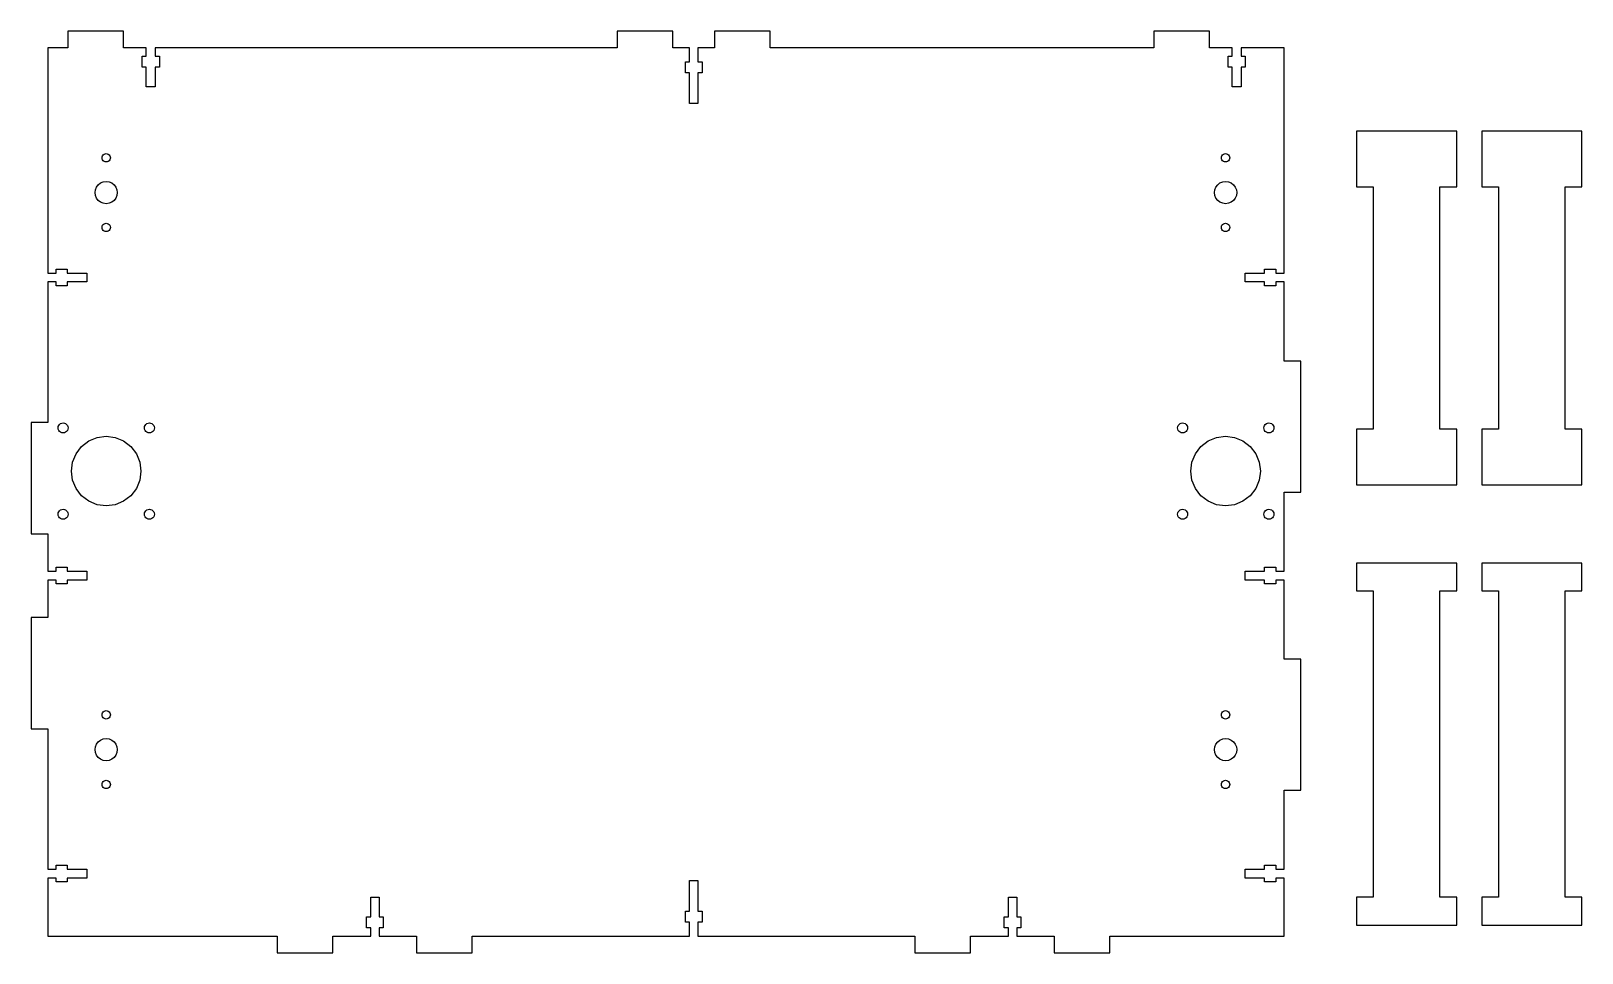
# Model space of a CAD drawing. Header units: metres. Extents: x 640 to 2715, y 0 to 914.
# Drawn here: x 1139 to 1696, y 0 to 331 of the extents above; entities that cross this region are included whole.
import ezdxf

# ---------------------------------------------------------------- set-up
doc = ezdxf.new("R2010")
doc.units = ezdxf.units.M

msp = doc.modelspace()

# ---------------------------------------------------------------- linework, layer by layer
at = {"layer": 'Layer0'}
for points in [[(1588.52, 30.1, 0), (1588.52, 40.9, 0), (1588.52, 58.5, 0), (1594.52, 58.5, 0), (1594.52, 105.5, 0), (1588.52, 105.5, 0), (1588.52, 123.1, 0), (1588.52, 133.9, 0), (1585.52, 133.9, 0), (1585.52, 132.5, 0), (1581.52, 132.5, 0), (1581.52, 133.9, 0), (1574.52, 133.9, 0), (1574.52, 137.1, 0), (1581.52, 137.1, 0), (1581.52, 138.5, 0), (1585.52, 138.5, 0), (1585.52, 137.1, 0), (1588.52, 137.1, 0), (1588.52, 147.9, 0), (1588.52, 165.5, 0), (1594.52, 165.5, 0), (1594.52, 212.5, 0), (1588.52, 212.5, 0), (1588.52, 230.1, 0), (1588.52, 240.9, 0), (1585.52, 240.9, 0), (1585.52, 239.5, 0), (1581.52, 239.5, 0), (1581.52, 240.9, 0), (1574.52, 240.9, 0), (1574.52, 244.1, 0), (1581.52, 244.1, 0), (1581.52, 245.5, 0), (1585.52, 245.5, 0), (1585.52, 244.1, 0), (1588.52, 244.1, 0), (1588.52, 254.9, 0), (1588.52, 325, 0), (1581.32, 325, 0), (1573.12, 325, 0), (1573.12, 322, 0), (1574.62, 322, 0), (1574.62, 318, 0), (1573.12, 318, 0), (1573.12, 311, 0), (1569.92, 311, 0), (1569.92, 318, 0), (1568.42, 318, 0), (1568.42, 322, 0), (1569.92, 322, 0), (1569.92, 325, 0), (1561.72, 325, 0), (1561.72, 331, 0), (1541.72, 331, 0), (1541.72, 325, 0), (1404.02, 325, 0), (1404.02, 331, 0), (1384.02, 331, 0), (1384.02, 325, 0), (1378.02, 325, 0), (1378.02, 320, 0), (1379.52, 320, 0), (1379.52, 316, 0), (1378.02, 316, 0), (1378.02, 305, 0), (1375.02, 305, 0), (1375.02, 316, 0), (1373.52, 316, 0), (1373.52, 320, 0), (1375.02, 320, 0), (1375.02, 325, 0), (1369.02, 325, 0), (1369.02, 331, 0), (1349.02, 331, 0), (1349.02, 325, 0), (1191.32, 325, 0), (1183.12, 325, 0), (1183.12, 322, 0), (1184.62, 322, 0), (1184.62, 318, 0), (1183.12, 318, 0), (1183.12, 311, 0), (1179.92, 311, 0), (1179.92, 318, 0), (1178.42, 318, 0), (1178.42, 322, 0), (1179.92, 322, 0), (1179.92, 325, 0), (1171.72, 325, 0), (1171.72, 331, 0), (1151.72, 331, 0), (1151.72, 325, 0), (1144.52, 325, 0), (1144.52, 244.1, 0), (1147.52, 244.1, 0), (1147.52, 245.5, 0), (1151.52, 245.5, 0), (1151.52, 244.1, 0), (1158.52, 244.1, 0), (1158.52, 240.9, 0), (1151.52, 240.9, 0), (1151.52, 239.5, 0), (1147.52, 239.5, 0), (1147.52, 240.9, 0), (1144.52, 240.9, 0), (1144.52, 190.5, 0), (1138.52, 190.5, 0), (1138.52, 150.5, 0), (1144.52, 150.5, 0), (1144.52, 137.1, 0), (1147.52, 137.1, 0), (1147.52, 138.5, 0), (1151.52, 138.5, 0), (1151.52, 137.1, 0), (1158.52, 137.1, 0), (1158.52, 133.9, 0), (1151.52, 133.9, 0), (1151.52, 132.5, 0), (1147.52, 132.5, 0), (1147.52, 133.9, 0), (1144.52, 133.9, 0), (1144.52, 120.5, 0), (1138.52, 120.5, 0), (1138.52, 80.5, 0), (1144.52, 80.5, 0), (1144.52, 30.1, 0), (1147.52, 30.1, 0), (1147.52, 31.5, 0), (1151.52, 31.5, 0), (1151.52, 30.1, 0), (1158.52, 30.1, 0), (1158.52, 26.9, 0), (1151.52, 26.9, 0), (1151.52, 25.5, 0), (1147.52, 25.5, 0), (1147.52, 26.9, 0), (1144.52, 26.9, 0), (1144.52, 6, 0), (1226.92, 6, 0), (1226.92, 0, 0), (1246.92, 0, 0), (1246.92, 6, 0), (1260.52, 6, 0), (1260.52, 9, 0), (1259.02, 9, 0), (1259.02, 13, 0), (1260.52, 13, 0), (1260.52, 20, 0), (1263.52, 20, 0), (1263.52, 13, 0), (1265.02, 13, 0), (1265.02, 9, 0), (1263.52, 9, 0), (1263.52, 6, 0), (1276.92, 6, 0), (1276.92, 0, 0), (1296.92, 0, 0), (1296.92, 6, 0), (1375.02, 6, 0), (1375.02, 11, 0), (1373.52, 11, 0), (1373.52, 15, 0), (1375.02, 15, 0), (1375.02, 26, 0), (1378.02, 26, 0), (1378.02, 15, 0), (1379.52, 15, 0), (1379.52, 11, 0), (1378.02, 11, 0), (1378.02, 6, 0), (1455.92, 6, 0), (1455.92, 0, 0), (1475.92, 0, 0), (1475.92, 6, 0), (1489.52, 6, 0), (1489.52, 9, 0), (1488.02, 9, 0), (1488.02, 13, 0), (1489.52, 13, 0), (1489.52, 20, 0), (1492.52, 20, 0), (1492.52, 13, 0), (1494.02, 13, 0), (1494.02, 9, 0), (1492.52, 9, 0), (1492.52, 6, 0), (1505.92, 6, 0), (1505.92, 0, 0), (1525.92, 0, 0), (1525.92, 6, 0), (1588.52, 6, 0), (1588.52, 16.1, 0), (1588.52, 26.9, 0), (1585.52, 26.9, 0), (1585.52, 25.5, 0), (1581.52, 25.5, 0), (1581.52, 26.9, 0), (1574.52, 26.9, 0), (1574.52, 30.1, 0), (1581.52, 30.1, 0), (1581.52, 31.5, 0), (1585.52, 31.5, 0), (1585.52, 30.1, 0), (1588.52, 30.1, 0)], [(1650.52, 295.1, 0), (1614.52, 295.1, 0), (1614.52, 275.1, 0), (1620.52, 275.1, 0), (1620.52, 188.1, 0), (1614.52, 188.1, 0), (1614.52, 168.1, 0), (1650.52, 168.1, 0), (1650.52, 188.1, 0), (1644.52, 188.1, 0), (1644.52, 275.1, 0), (1650.52, 275.1, 0), (1650.52, 295.1, 0)], [(1695.52, 295.1, 0), (1659.52, 295.1, 0), (1659.52, 275.1, 0), (1665.52, 275.1, 0), (1665.52, 188.1, 0), (1659.52, 188.1, 0), (1659.52, 168.1, 0), (1695.52, 168.1, 0), (1695.52, 188.1, 0), (1689.52, 188.1, 0), (1689.52, 275.1, 0), (1695.52, 275.1, 0), (1695.52, 295.1, 0)], [(1164.07, 285.11, 0), (1164.02, 285.5, 0), (1164.07, 285.89, 0), (1164.22, 286.25, 0), (1164.46, 286.56, 0), (1164.77, 286.8, 0), (1165.13, 286.95, 0), (1165.52, 287, 0), (1165.91, 286.95, 0), (1166.27, 286.8, 0), (1166.58, 286.56, 0), (1166.82, 286.25, 0), (1166.97, 285.89, 0), (1167.02, 285.5, 0), (1166.97, 285.11, 0), (1166.82, 284.75, 0), (1166.58, 284.44, 0), (1166.27, 284.2, 0), (1165.91, 284.05, 0), (1165.52, 284, 0), (1165.13, 284.05, 0), (1164.77, 284.2, 0), (1164.46, 284.44, 0), (1164.22, 284.75, 0), (1164.07, 285.11, 0)], [(1567.91, 286.95, 0), (1568.27, 286.8, 0), (1568.58, 286.56, 0), (1568.82, 286.25, 0), (1568.97, 285.89, 0), (1569.02, 285.5, 0), (1568.97, 285.11, 0), (1568.82, 284.75, 0), (1568.58, 284.44, 0), (1568.27, 284.2, 0), (1567.91, 284.05, 0), (1567.52, 284, 0), (1567.13, 284.05, 0), (1566.77, 284.2, 0), (1566.46, 284.44, 0), (1566.22, 284.75, 0), (1566.07, 285.11, 0), (1566.02, 285.5, 0), (1566.07, 285.89, 0), (1566.22, 286.25, 0), (1566.46, 286.56, 0), (1566.77, 286.8, 0), (1567.13, 286.95, 0), (1567.52, 287, 0), (1567.91, 286.95, 0)], [(1161.66, 271.96, 0), (1161.52, 273, 0), (1161.66, 274.04, 0), (1162.06, 275, 0), (1162.69, 275.83, 0), (1163.52, 276.46, 0), (1164.49, 276.86, 0), (1165.52, 277, 0), (1166.56, 276.86, 0), (1167.52, 276.46, 0), (1168.35, 275.83, 0), (1168.99, 275, 0), (1169.39, 274.04, 0), (1169.52, 273, 0), (1169.39, 271.96, 0), (1168.99, 271, 0), (1168.35, 270.17, 0), (1167.52, 269.54, 0), (1166.56, 269.14, 0), (1165.52, 269, 0), (1164.49, 269.14, 0), (1163.52, 269.54, 0), (1162.69, 270.17, 0), (1162.06, 271, 0), (1161.66, 271.96, 0)], [(1568.56, 276.86, 0), (1569.52, 276.46, 0), (1570.35, 275.83, 0), (1570.99, 275, 0), (1571.39, 274.04, 0), (1571.52, 273, 0), (1571.39, 271.96, 0), (1570.99, 271, 0), (1570.35, 270.17, 0), (1569.52, 269.54, 0), (1568.56, 269.14, 0), (1567.52, 269, 0), (1566.49, 269.14, 0), (1565.52, 269.54, 0), (1564.69, 270.17, 0), (1564.06, 271, 0), (1563.66, 271.96, 0), (1563.52, 273, 0), (1563.66, 274.04, 0), (1564.06, 275, 0), (1564.69, 275.83, 0), (1565.52, 276.46, 0), (1566.49, 276.86, 0), (1567.52, 277, 0), (1568.56, 276.86, 0)], [(1164.07, 260.11, 0), (1164.02, 260.5, 0), (1164.07, 260.89, 0), (1164.22, 261.25, 0), (1164.46, 261.56, 0), (1164.77, 261.8, 0), (1165.13, 261.95, 0), (1165.52, 262, 0), (1165.91, 261.95, 0), (1166.27, 261.8, 0), (1166.58, 261.56, 0), (1166.82, 261.25, 0), (1166.97, 260.89, 0), (1167.02, 260.5, 0), (1166.97, 260.11, 0), (1166.82, 259.75, 0), (1166.58, 259.44, 0), (1166.27, 259.2, 0), (1165.91, 259.05, 0), (1165.52, 259, 0), (1165.13, 259.05, 0), (1164.77, 259.2, 0), (1164.46, 259.44, 0), (1164.22, 259.75, 0), (1164.07, 260.11, 0)], [(1566.07, 260.11, 0), (1566.02, 260.5, 0), (1566.07, 260.89, 0), (1566.22, 261.25, 0), (1566.46, 261.56, 0), (1566.77, 261.8, 0), (1567.13, 261.95, 0), (1567.52, 262, 0), (1567.91, 261.95, 0), (1568.27, 261.8, 0), (1568.58, 261.56, 0), (1568.82, 261.25, 0), (1568.97, 260.89, 0), (1569.02, 260.5, 0), (1568.97, 260.11, 0), (1568.82, 259.75, 0), (1568.58, 259.44, 0), (1568.27, 259.2, 0), (1567.91, 259.05, 0), (1567.52, 259, 0), (1567.13, 259.05, 0), (1566.77, 259.2, 0), (1566.46, 259.44, 0), (1566.22, 259.75, 0), (1566.07, 260.11, 0)], [(1148.28, 188.03, 0), (1148.22, 188.5, 0), (1148.28, 188.97, 0), (1148.46, 189.4, 0), (1148.75, 189.77, 0), (1149.12, 190.06, 0), (1149.56, 190.24, 0), (1150.02, 190.3, 0), (1150.49, 190.24, 0), (1150.92, 190.06, 0), (1151.3, 189.77, 0), (1151.58, 189.4, 0), (1151.76, 188.97, 0), (1151.82, 188.5, 0), (1151.76, 188.03, 0), (1151.58, 187.6, 0), (1151.3, 187.23, 0), (1150.92, 186.94, 0), (1150.49, 186.76, 0), (1150.02, 186.7, 0), (1149.56, 186.76, 0), (1149.12, 186.94, 0), (1148.75, 187.23, 0), (1148.46, 187.6, 0), (1148.28, 188.03, 0)], [(1179.75, 189.77, 0), (1180.12, 190.06, 0), (1180.56, 190.24, 0), (1181.02, 190.3, 0), (1181.49, 190.24, 0), (1181.92, 190.06, 0), (1182.3, 189.77, 0), (1182.58, 189.4, 0), (1182.76, 188.97, 0), (1182.82, 188.5, 0), (1182.76, 188.03, 0), (1182.58, 187.6, 0), (1182.3, 187.23, 0), (1181.92, 186.94, 0), (1181.49, 186.76, 0), (1181.02, 186.7, 0), (1180.56, 186.76, 0), (1180.12, 186.94, 0), (1179.75, 187.23, 0), (1179.46, 187.6, 0), (1179.28, 188.03, 0), (1179.22, 188.5, 0), (1179.28, 188.97, 0), (1179.46, 189.4, 0), (1179.75, 189.77, 0)], [(1550.33, 188.03, 0), (1550.27, 188.5, 0), (1550.33, 188.97, 0), (1550.51, 189.4, 0), (1550.8, 189.77, 0), (1551.17, 190.06, 0), (1551.61, 190.24, 0), (1552.07, 190.3, 0), (1552.54, 190.24, 0), (1552.97, 190.06, 0), (1553.34, 189.77, 0), (1553.63, 189.4, 0), (1553.81, 188.97, 0), (1553.87, 188.5, 0), (1553.81, 188.03, 0), (1553.63, 187.6, 0), (1553.34, 187.23, 0), (1552.97, 186.94, 0), (1552.54, 186.76, 0), (1552.07, 186.7, 0), (1551.61, 186.76, 0), (1551.17, 186.94, 0), (1550.8, 187.23, 0), (1550.51, 187.6, 0), (1550.33, 188.03, 0)], [(1581.51, 189.4, 0), (1581.8, 189.77, 0), (1582.17, 190.06, 0), (1582.61, 190.24, 0), (1583.07, 190.3, 0), (1583.54, 190.24, 0), (1583.97, 190.06, 0), (1584.34, 189.77, 0), (1584.63, 189.4, 0), (1584.81, 188.97, 0), (1584.87, 188.5, 0), (1584.81, 188.03, 0), (1584.63, 187.6, 0), (1584.34, 187.23, 0), (1583.97, 186.94, 0), (1583.54, 186.76, 0), (1583.07, 186.7, 0), (1582.61, 186.76, 0), (1582.17, 186.94, 0), (1581.8, 187.23, 0), (1581.51, 187.6, 0), (1581.33, 188.03, 0), (1581.27, 188.5, 0), (1581.33, 188.97, 0), (1581.51, 189.4, 0)], [(1162.29, 160.93, 0), (1159.27, 162.17, 0), (1156.68, 164.16, 0), (1154.7, 166.75, 0), (1153.45, 169.76, 0), (1153.02, 173, 0), (1153.45, 176.24, 0), (1154.7, 179.25, 0), (1156.68, 181.84, 0), (1159.27, 183.83, 0), (1162.29, 185.07, 0), (1165.52, 185.5, 0), (1168.76, 185.07, 0), (1171.77, 183.83, 0), (1174.36, 181.84, 0), (1176.35, 179.25, 0), (1177.6, 176.24, 0), (1178.02, 173, 0), (1177.6, 169.76, 0), (1176.35, 166.75, 0), (1174.36, 164.16, 0), (1171.77, 162.17, 0), (1168.76, 160.93, 0), (1165.52, 160.5, 0), (1162.29, 160.93, 0)], [(1570.76, 185.07, 0), (1573.77, 183.83, 0), (1576.36, 181.84, 0), (1578.35, 179.25, 0), (1579.6, 176.24, 0), (1580.02, 173, 0), (1579.6, 169.76, 0), (1578.35, 166.75, 0), (1576.36, 164.16, 0), (1573.77, 162.17, 0), (1570.76, 160.93, 0), (1567.52, 160.5, 0), (1564.29, 160.93, 0), (1561.27, 162.17, 0), (1558.68, 164.16, 0), (1556.7, 166.75, 0), (1555.45, 169.76, 0), (1555.02, 173, 0), (1555.45, 176.24, 0), (1556.7, 179.25, 0), (1558.68, 181.84, 0), (1561.27, 183.83, 0), (1564.29, 185.07, 0), (1567.52, 185.5, 0), (1570.76, 185.07, 0)], [(1151.76, 157.03, 0), (1151.58, 156.6, 0), (1151.3, 156.23, 0), (1150.92, 155.94, 0), (1150.49, 155.76, 0), (1150.02, 155.7, 0), (1149.56, 155.76, 0), (1149.12, 155.94, 0), (1148.75, 156.23, 0), (1148.46, 156.6, 0), (1148.28, 157.03, 0), (1148.22, 157.5, 0), (1148.28, 157.97, 0), (1148.46, 158.4, 0), (1148.75, 158.77, 0), (1149.12, 159.06, 0), (1149.56, 159.24, 0), (1150.02, 159.3, 0), (1150.49, 159.24, 0), (1150.92, 159.06, 0), (1151.3, 158.77, 0), (1151.58, 158.4, 0), (1151.76, 157.97, 0), (1151.82, 157.5, 0), (1151.76, 157.03, 0)], [(1179.22, 157.5, 0), (1179.28, 157.97, 0), (1179.46, 158.4, 0), (1179.75, 158.77, 0), (1180.12, 159.06, 0), (1180.56, 159.24, 0), (1181.02, 159.3, 0), (1181.49, 159.24, 0), (1181.92, 159.06, 0), (1182.3, 158.77, 0), (1182.58, 158.4, 0), (1182.76, 157.97, 0), (1182.82, 157.5, 0), (1182.76, 157.03, 0), (1182.58, 156.6, 0), (1182.3, 156.23, 0), (1181.92, 155.94, 0), (1181.49, 155.76, 0), (1181.02, 155.7, 0), (1180.56, 155.76, 0), (1180.12, 155.94, 0), (1179.75, 156.23, 0), (1179.46, 156.6, 0), (1179.28, 157.03, 0), (1179.22, 157.5, 0)], [(1550.27, 157.5, 0), (1550.33, 157.97, 0), (1550.51, 158.4, 0), (1550.8, 158.77, 0), (1551.17, 159.06, 0), (1551.61, 159.24, 0), (1552.07, 159.3, 0), (1552.54, 159.24, 0), (1552.97, 159.06, 0), (1553.34, 158.77, 0), (1553.63, 158.4, 0), (1553.81, 157.97, 0), (1553.87, 157.5, 0), (1553.81, 157.03, 0), (1553.63, 156.6, 0), (1553.34, 156.23, 0), (1552.97, 155.94, 0), (1552.54, 155.76, 0), (1552.07, 155.7, 0), (1551.61, 155.76, 0), (1551.17, 155.94, 0), (1550.8, 156.23, 0), (1550.51, 156.6, 0), (1550.33, 157.03, 0), (1550.27, 157.5, 0)], [(1581.33, 157.03, 0), (1581.27, 157.5, 0), (1581.33, 157.97, 0), (1581.51, 158.4, 0), (1581.8, 158.77, 0), (1582.17, 159.06, 0), (1582.61, 159.24, 0), (1583.07, 159.3, 0), (1583.54, 159.24, 0), (1583.97, 159.06, 0), (1584.34, 158.77, 0), (1584.63, 158.4, 0), (1584.81, 157.97, 0), (1584.87, 157.5, 0), (1584.81, 157.03, 0), (1584.63, 156.6, 0), (1584.34, 156.23, 0), (1583.97, 155.94, 0), (1583.54, 155.76, 0), (1583.07, 155.7, 0), (1582.61, 155.76, 0), (1582.17, 155.94, 0), (1581.8, 156.23, 0), (1581.51, 156.6, 0), (1581.33, 157.03, 0)], [(1650.52, 130, 0), (1650.52, 140, 0), (1614.52, 140, 0), (1614.52, 130, 0), (1620.52, 130, 0), (1620.52, 20, 0), (1614.52, 20, 0), (1614.52, 10, 0), (1650.52, 10, 0), (1650.52, 20, 0), (1644.52, 20, 0), (1644.52, 130, 0), (1650.52, 130, 0)], [(1695.52, 130, 0), (1695.52, 140, 0), (1659.52, 140, 0), (1659.52, 130, 0), (1665.52, 130, 0), (1665.52, 20, 0), (1659.52, 20, 0), (1659.52, 10, 0), (1695.52, 10, 0), (1695.52, 20, 0), (1689.52, 20, 0), (1689.52, 130, 0), (1695.52, 130, 0)], [(1164.02, 85.5, 0), (1164.07, 85.89, 0), (1164.22, 86.25, 0), (1164.46, 86.56, 0), (1164.77, 86.8, 0), (1165.13, 86.95, 0), (1165.52, 87, 0), (1165.91, 86.95, 0), (1166.27, 86.8, 0), (1166.58, 86.56, 0), (1166.82, 86.25, 0), (1166.97, 85.89, 0), (1167.02, 85.5, 0), (1166.97, 85.11, 0), (1166.82, 84.75, 0), (1166.58, 84.44, 0), (1166.27, 84.2, 0), (1165.91, 84.05, 0), (1165.52, 84, 0), (1165.13, 84.05, 0), (1164.77, 84.2, 0), (1164.46, 84.44, 0), (1164.22, 84.75, 0), (1164.07, 85.11, 0), (1164.02, 85.5, 0)], [(1566.22, 84.75, 0), (1566.07, 85.11, 0), (1566.02, 85.5, 0), (1566.07, 85.89, 0), (1566.22, 86.25, 0), (1566.46, 86.56, 0), (1566.77, 86.8, 0), (1567.13, 86.95, 0), (1567.52, 87, 0), (1567.91, 86.95, 0), (1568.27, 86.8, 0), (1568.58, 86.56, 0), (1568.82, 86.25, 0), (1568.97, 85.89, 0), (1569.02, 85.5, 0), (1568.97, 85.11, 0), (1568.82, 84.75, 0), (1568.58, 84.44, 0), (1568.27, 84.2, 0), (1567.91, 84.05, 0), (1567.52, 84, 0), (1567.13, 84.05, 0), (1566.77, 84.2, 0), (1566.46, 84.44, 0), (1566.22, 84.75, 0)], [(1161.66, 71.96, 0), (1161.52, 73, 0), (1161.66, 74.04, 0), (1162.06, 75, 0), (1162.69, 75.83, 0), (1163.52, 76.46, 0), (1164.49, 76.86, 0), (1165.52, 77, 0), (1166.56, 76.86, 0), (1167.52, 76.46, 0), (1168.35, 75.83, 0), (1168.99, 75, 0), (1169.39, 74.04, 0), (1169.52, 73, 0), (1169.39, 71.96, 0), (1168.99, 71, 0), (1168.35, 70.17, 0), (1167.52, 69.54, 0), (1166.56, 69.14, 0), (1165.52, 69, 0), (1164.49, 69.14, 0), (1163.52, 69.54, 0), (1162.69, 70.17, 0), (1162.06, 71, 0), (1161.66, 71.96, 0)], [(1564.69, 75.83, 0), (1565.52, 76.46, 0), (1566.49, 76.86, 0), (1567.52, 77, 0), (1568.56, 76.86, 0), (1569.52, 76.46, 0), (1570.35, 75.83, 0), (1570.99, 75, 0), (1571.39, 74.04, 0), (1571.52, 73, 0), (1571.39, 71.96, 0), (1570.99, 71, 0), (1570.35, 70.17, 0), (1569.52, 69.54, 0), (1568.56, 69.14, 0), (1567.52, 69, 0), (1566.49, 69.14, 0), (1565.52, 69.54, 0), (1564.69, 70.17, 0), (1564.06, 71, 0), (1563.66, 71.96, 0), (1563.52, 73, 0), (1563.66, 74.04, 0), (1564.06, 75, 0), (1564.69, 75.83, 0)], [(1164.02, 60.5, 0), (1164.07, 60.89, 0), (1164.22, 61.25, 0), (1164.46, 61.56, 0), (1164.77, 61.8, 0), (1165.13, 61.95, 0), (1165.52, 62, 0), (1165.91, 61.95, 0), (1166.27, 61.8, 0), (1166.58, 61.56, 0), (1166.82, 61.25, 0), (1166.97, 60.89, 0), (1167.02, 60.5, 0), (1166.97, 60.11, 0), (1166.82, 59.75, 0), (1166.58, 59.44, 0), (1166.27, 59.2, 0), (1165.91, 59.05, 0), (1165.52, 59, 0), (1165.13, 59.05, 0), (1164.77, 59.2, 0), (1164.46, 59.44, 0), (1164.22, 59.75, 0), (1164.07, 60.11, 0), (1164.02, 60.5, 0)], [(1566.07, 60.11, 0), (1566.02, 60.5, 0), (1566.07, 60.89, 0), (1566.22, 61.25, 0), (1566.46, 61.56, 0), (1566.77, 61.8, 0), (1567.13, 61.95, 0), (1567.52, 62, 0), (1567.91, 61.95, 0), (1568.27, 61.8, 0), (1568.58, 61.56, 0), (1568.82, 61.25, 0), (1568.97, 60.89, 0), (1569.02, 60.5, 0), (1568.97, 60.11, 0), (1568.82, 59.75, 0), (1568.58, 59.44, 0), (1568.27, 59.2, 0), (1567.91, 59.05, 0), (1567.52, 59, 0), (1567.13, 59.05, 0), (1566.77, 59.2, 0), (1566.46, 59.44, 0), (1566.22, 59.75, 0), (1566.07, 60.11, 0)]]:
    msp.add_polyline3d(points, dxfattribs=at)

doc.saveas('drawing.dxf')
